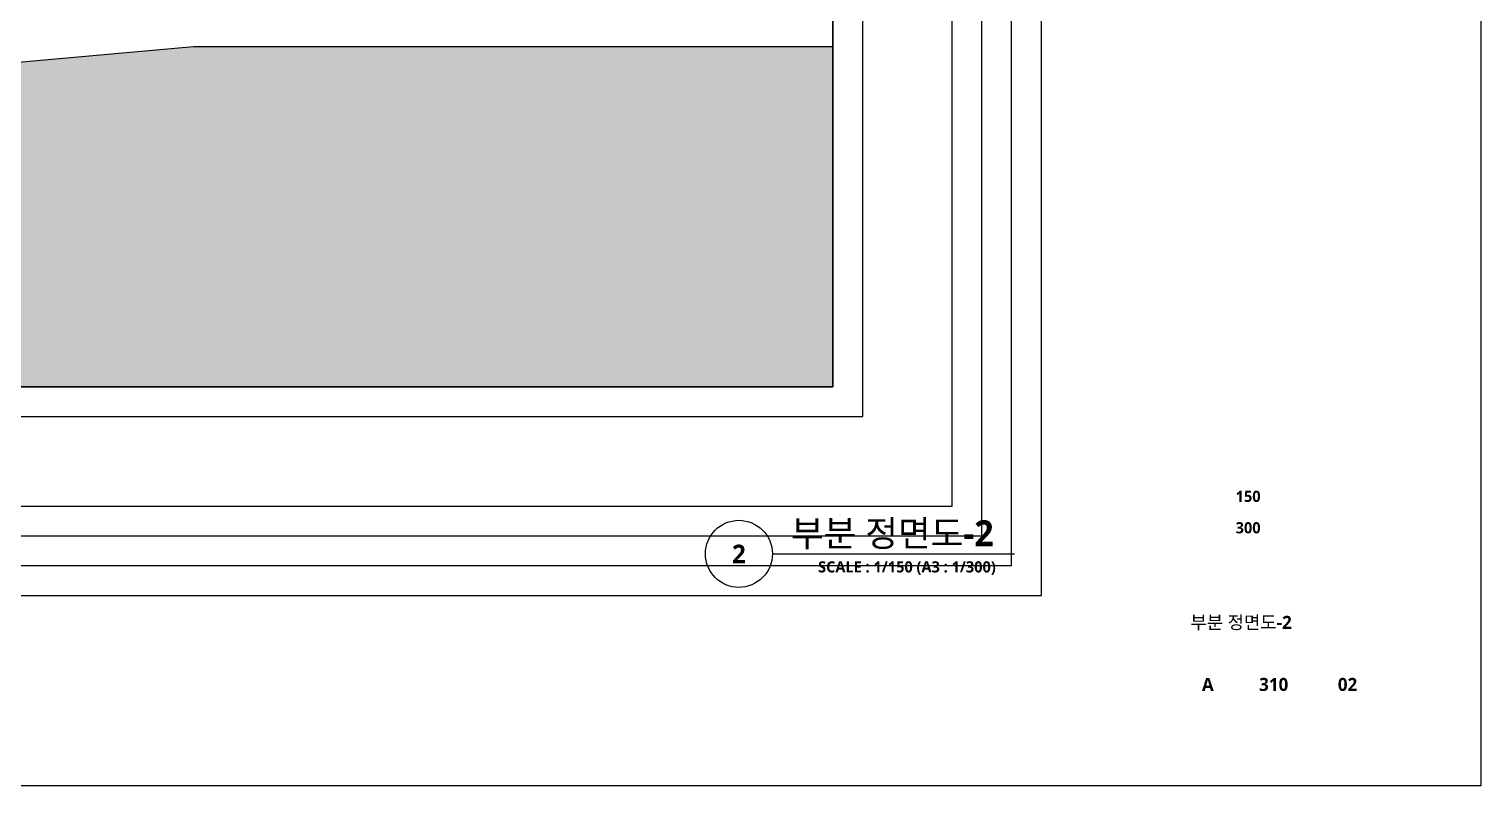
# Model space of a CAD drawing. Header units: millimetres. Extents: x 0 to 190005487, y 0 to 455456909.
# Drawn here: x 193497 to 252000, y 267300 to 297790 of the extents above; entities that cross this region are included whole.
import ezdxf
from ezdxf.enums import TextEntityAlignment as Align

# ---------------------------------------------------------------- set-up
doc = ezdxf.new("R2010")
doc.units = ezdxf.units.MM
doc.header["$LTSCALE"] = 150
doc.header["$MEASUREMENT"] = 0
doc.layers.get('0').update_dxf_attribs({"linetype": 'CONTINUOUS'})
for name, color, linetype in [('A-ANNO-TITL', 7, 'CONTINUOUS'), ('A-SECT-SOIL-PAT1', 253, 'CONTINUOUS'), ('AA-XXXX-TXT1', 2, 'CONTINUOUS')]:
    doc.layers.add(name, color=color, linetype=linetype)
doc.layers.add('Defpoint', color=161, linetype='CONTINUOUS', plot=False)
doc.styles.add('SH_대대리576', font='NanumGothicBold.ttf')

# ---------------------------------------------------------------- blocks, each defined once
blk = doc.blocks.new('*U4459')
at = {"layer": 'A-ANNO-TITL'}
blk.add_line((0, 0), (3250, 0), dxfattribs=at)
blk.add_circle((-450, 0), 450, dxfattribs=at)
at = {"layer": 'AA-XXXX-TXT1', "style": 'SH_대대리576'}
blk.add_attdef('DWG.TITLE', (250, 100), '', height=350, dxfattribs=at)
at = {"layer": 'AA-XXXX-TXT1', "color": 7, "style": 'SH_대대리576'}
blk.add_attdef('NO1', text='', height=300, dxfattribs=at).set_placement((-450, 0), align=Align.MIDDLE)
at = {"layer": 'AA-XXXX-TXT1', "style": 'SH_대대리576'}
blk.add_attdef('SCALE', text='', height=150, dxfattribs=at).set_placement((3000, -100), align=Align.TOP_RIGHT)

msp = doc.modelspace()

# ---------------------------------------------------------------- hatches: boundary and pattern name
at = {"layer": 'A-SECT-SOIL-PAT1', "transparency": 33554687}
h = msp.add_hatch(color=256, dxfattribs=at)
h.dxf.hatch_style = 1
h.paths.add_polyline_path([(141012.4, 291781.2), (141012.4, 283376.4), (225887.6, 283376.4), (225887.6, 297076.4), (200118.3, 297076.4), (176677.8, 294976.4), (158818.3, 293376.4), (142518.3, 291916.1)])

# ---------------------------------------------------------------- linework, layer by layer
msp.add_lwpolyline([(141012.4, 340323.6), (225887.6, 340323.6), (225887.6, 283376.4), (141012.4, 283376.4)], close=True)
at = {"layer": 'A-SECT-SOIL-PAT1'}
msp.add_lwpolyline([(141012.4, 291781.2), (141012.4, 283376.4), (225887.6, 283376.4), (225887.6, 297076.4), (200118.3, 297076.4), (200118.3, 297076.4), (176677.8, 294976.4), (158818.3, 293376.4), (158818.3, 293376.4), (142518.3, 291916.1)], close=True, dxfattribs=at)
at = {"layer": 'Defpoint'}
for points in [[(126000, 356400), (252000, 356400), (252000, 267300), (126000, 267300)], [(132612.4, 274976.4), (234287.6, 274976.4), (234287.6, 348723.6), (132612.4, 348723.6)], [(133812.4, 276176.4), (233087.6, 276176.4), (233087.6, 347523.6), (133812.4, 347523.6)], [(135012.4, 277376.4), (231887.6, 277376.4), (231887.6, 346323.6), (135012.4, 346323.6)], [(136212.4, 278576.4), (230687.6, 278576.4), (230687.6, 345123.6), (136212.4, 345123.6)], [(139812.4, 282176.4), (227087.6, 282176.4), (227087.6, 341523.6), (139812.4, 341523.6)], [(141012.4, 283376.4), (225887.6, 283376.4), (225887.6, 340323.6), (141012.4, 340323.6)]]:
    msp.add_lwpolyline(points, close=True, dxfattribs=at)

# ---------------------------------------------------------------- block references
ref = msp.add_blockref('*U4459', (223449.9, 276650), dxfattribs=dict(xscale=3, yscale=3, zscale=3))
ref.add_attrib('SCALE', 'SCALE : 1/150 (A3 : 1/300)', dxfattribs={"layer": 'A-ANNO-TITL', "height": 450, "style": 'SH_대대리576'}).set_placement((232450, 276350), align=Align.TOP_RIGHT)
ref.add_attrib('DWG.TITLE', '부분 정면도-2', (224199.9, 276950), dxfattribs={"layer": 'A-ANNO-TITL', "height": 1050, "style": 'SH_대대리576'})
ref.add_attrib('NO1', '2', dxfattribs={"layer": 'A-ANNO-TITL', "color": 7, "height": 750, "style": 'SH_대대리576'}).set_placement((222099.9, 276650), align=Align.MIDDLE)

# ---------------------------------------------------------------- texts
at = {"layer": 'A-ANNO-TITL', "style": 'SH_대대리576'}
for s, height, p in [('150', 450, (242617.8, 278966.7)), ('300', 450, (242617.8, 277700.1)), ('부분 정면도-2', 525, (242335.1, 273895.9)), ('A', 525, (240993.8, 271390.6)), ('310', 525, (243650.4, 271390.6)), ('02', 525, (246623.6, 271390.6))]:
    msp.add_text(s, height=height, dxfattribs=at).set_placement(p, align=Align.MIDDLE)

doc.saveas('drawing.dxf')
